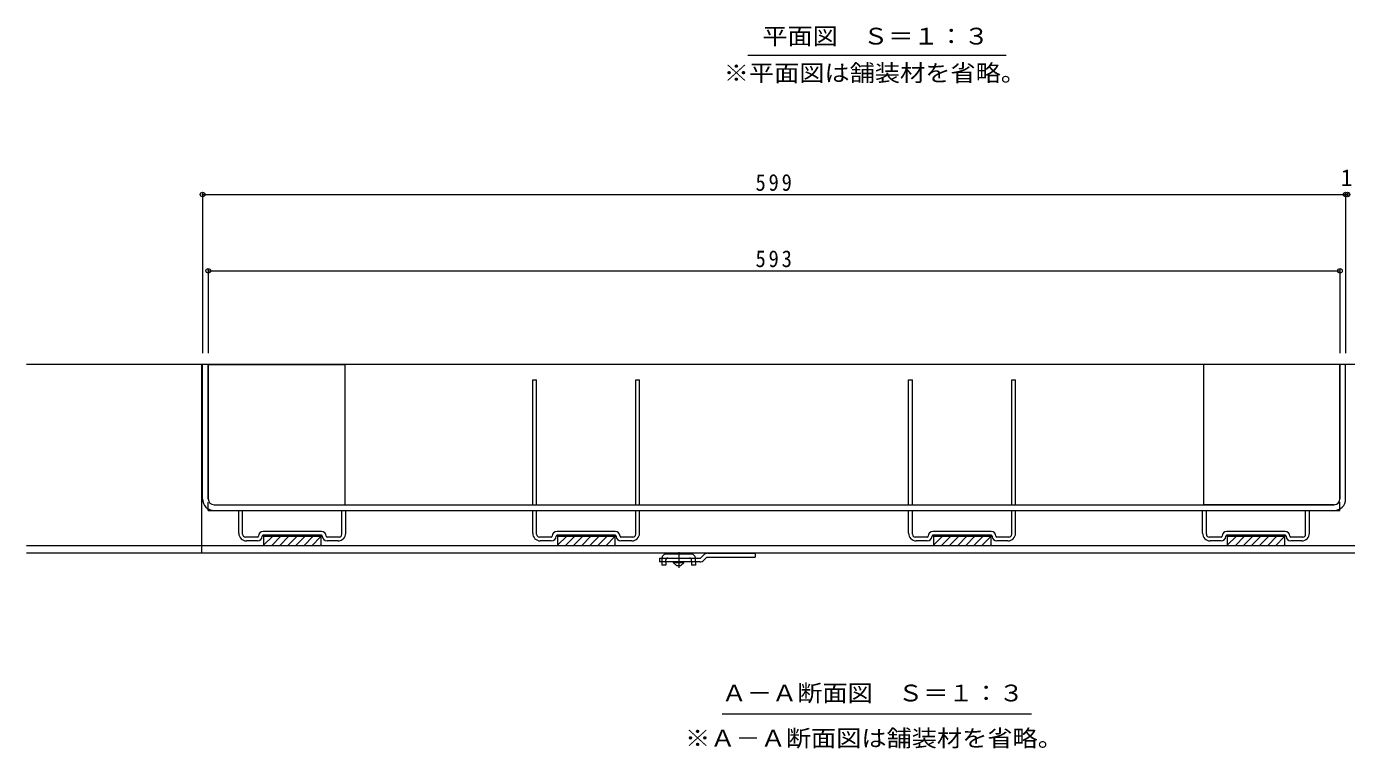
# Model space of a CAD drawing. Units: millimetres at full size, sheet at 1:3. Extents: x -1046 to 1169, y -824 to 816.
# Drawn here: x -1013 to -321, y -603 to -224 of the extents above; entities that cross this region are included whole.
import ezdxf
from ezdxf.enums import TextEntityAlignment as Align

# ---------------------------------------------------------------- set-up
doc = ezdxf.new("R2010")
doc.units = ezdxf.units.MM
doc.header["$LTSCALE"] = 3
doc.header["$PDMODE"] = 32
doc.header["$PDSIZE"] = 2.4
for name, pattern in [('CHAIN1', [8, 5, -1, 1, -1]), ('DASHED1', [1.8, 1.2, -0.6]), ('DASHED2', [3, 2, -1])]:
    doc.linetypes.add(name, pattern=pattern)
for name, color, linetype, lineweight in [('4-1', 2, 'Continuous', 9), ('4-2', 3, 'Continuous', 9), ('4-3', 4, 'Continuous', 9), ('4-4', 7, 'Continuous', 9), ('4-5', 7, 'Continuous', 9), ('4-6', 6, 'Continuous', 9), ('4-9', 4, 'Continuous', 9)]:
    doc.layers.add(name, color=color, linetype=linetype, lineweight=lineweight)
doc.styles.add('ＭＳ ゴシック', font='')
doc.styles.get('ＭＳ ゴシック').set_extended_font_data('MS Gothic')

msp = doc.modelspace()

# ---------------------------------------------------------------- linework, layer by layer
at = {"layer": '4-1'}
for p, q in [((-71.396, -401.411), (-1012.705, -401.411)), ((-920.896, -401.411), (-920.896, -500.412)), ((-71.396, -496.412), (-1012.705, -496.412)), ((-71.396, -500.412), (-1012.705, -500.412))]:
    msp.add_line(p, q, dxfattribs=at)
at = {"layer": '4-2'}
for p, q in [((-920.396, -471.912), (-920.396, -401.412)), ((-321.396, -401.412), (-920.396, -401.412)), ((-917.396, -471.912), (-917.396, -401.412)), ((-324.396, -471.912), (-324.396, -401.412)), ((-321.396, -471.912), (-321.396, -401.412)), ((-917.396, -477.912), (-917.396, -477.108)), ((-914.396, -474.912), (-327.396, -474.912)), ((-324.396, -477.912), (-324.396, -477.108)), ((-917.396, -477.912), (-324.396, -477.912))]:
    msp.add_line(p, q, dxfattribs=at)
at = {"layer": '4-2', "linetype": 'DASHED1'}
for p, q in [((-917.396, -477.108), (-917.396, -471.912)), ((-324.396, -477.108), (-324.396, -471.912))]:
    msp.add_line(p, q, dxfattribs=at)
at = {"layer": '4-2'}
for centre, radius, start, end in [((-914.396, -471.912), 6, 180, 270), ((-914.396, -471.912), 3, 180, 270), ((-327.396, -471.912), 6, 270, 0), ((-327.396, -471.912), 3, 270, 0)]:
    msp.add_arc(centre, radius, start, end, dxfattribs=at)
at = {"layer": '4-3'}
for p, q in [((-747.396, -409.412), (-745.396, -409.412)), ((-747.396, -474.912), (-747.396, -409.412)), ((-745.396, -474.912), (-745.396, -409.412)), ((-693.396, -409.412), (-691.396, -409.412)), ((-693.396, -474.912), (-693.396, -409.412)), ((-691.396, -474.912), (-691.396, -409.412)), ((-550.396, -409.412), (-548.396, -409.412)), ((-550.396, -474.912), (-550.396, -409.412)), ((-548.396, -474.912), (-548.396, -409.412)), ((-496.396, -409.412), (-494.396, -409.412)), ((-496.396, -474.912), (-496.396, -409.412)), ((-494.396, -474.912), (-494.396, -409.412)), ((-901.396, -477.912), (-899.396, -477.912)), ((-901.396, -489.912), (-901.396, -477.912)), ((-899.396, -490.412), (-899.396, -477.912)), ((-847.396, -477.912), (-845.396, -477.912)), ((-847.396, -490.412), (-847.396, -477.912)), ((-845.396, -489.912), (-845.396, -477.912)), ((-747.396, -477.912), (-745.396, -477.912)), ((-747.396, -489.912), (-747.396, -477.912)), ((-745.396, -490.412), (-745.396, -477.912)), ((-693.396, -477.912), (-691.396, -477.912)), ((-693.396, -490.412), (-693.396, -477.912)), ((-691.396, -489.912), (-691.396, -477.912)), ((-550.396, -477.912), (-548.396, -477.912)), ((-550.396, -489.912), (-550.396, -477.912)), ((-548.396, -490.412), (-548.396, -477.912)), ((-496.396, -477.912), (-494.396, -477.912)), ((-496.396, -490.412), (-496.396, -477.912)), ((-494.396, -489.912), (-494.396, -477.912)), ((-396.396, -489.912), (-396.396, -477.912)), ((-396.396, -477.912), (-394.396, -477.912)), ((-394.396, -490.412), (-394.396, -477.912)), ((-342.396, -477.912), (-340.396, -477.912)), ((-342.396, -490.412), (-342.396, -477.912)), ((-340.396, -489.912), (-340.396, -477.912)), ((-858.146, -488.911), (-888.646, -488.911)), ((-858.146, -490.911), (-888.646, -490.911)), ((-888.396, -490.911), (-888.396, -496.411)), ((-888.396, -491.011), (-858.396, -491.011)), ((-888.396, -491.111), (-858.396, -491.111)), ((-858.396, -490.911), (-858.396, -496.411)), ((-704.146, -488.911), (-734.646, -488.911)), ((-704.146, -490.911), (-734.646, -490.911)), ((-734.396, -490.911), (-734.396, -496.411)), ((-734.396, -491.011), (-704.396, -491.011)), ((-734.396, -491.111), (-704.396, -491.111)), ((-704.396, -490.911), (-704.396, -496.411)), ((-507.146, -488.911), (-537.646, -488.911)), ((-507.146, -490.911), (-537.646, -490.911)), ((-537.396, -490.911), (-537.396, -496.411)), ((-537.396, -491.011), (-507.396, -491.011)), ((-537.396, -491.111), (-507.396, -491.111)), ((-507.396, -490.911), (-507.396, -496.411)), ((-353.146, -488.911), (-383.646, -488.911)), ((-353.146, -490.911), (-383.646, -490.911)), ((-383.396, -490.911), (-383.396, -496.411)), ((-383.396, -491.011), (-353.396, -491.011)), ((-383.396, -491.111), (-353.396, -491.111)), ((-353.396, -490.911), (-353.396, -496.411)), ((-891.646, -491.911), (-897.915, -491.911)), ((-891.646, -493.911), (-897.396, -493.911)), ((-888.396, -491.211), (-858.396, -491.211)), ((-888.396, -491.311), (-858.396, -491.311)), ((-883.595, -491.411), (-888.396, -496.212)), ((-887.838, -491.411), (-888.396, -491.97)), ((-888.396, -491.411), (-858.396, -491.411)), ((-858.396, -496.411), (-888.396, -496.411)), ((-879.353, -491.411), (-884.353, -496.411)), ((-875.11, -491.411), (-880.11, -496.411)), ((-870.867, -491.411), (-875.867, -496.411)), ((-866.625, -491.411), (-871.625, -496.411)), ((-862.382, -491.411), (-867.382, -496.411)), ((-858.396, -491.668), (-863.14, -496.411)), ((-858.396, -495.911), (-858.897, -496.411)), ((-848.877, -491.911), (-855.146, -491.911)), ((-849.396, -493.911), (-855.146, -493.911)), ((-737.646, -491.911), (-743.915, -491.911)), ((-737.646, -493.911), (-743.396, -493.911)), ((-734.396, -491.211), (-704.396, -491.211)), ((-734.396, -491.311), (-704.396, -491.311)), ((-729.595, -491.411), (-734.396, -496.212)), ((-733.838, -491.411), (-734.396, -491.97)), ((-734.396, -491.411), (-704.396, -491.411)), ((-704.396, -496.411), (-734.396, -496.411)), ((-725.353, -491.411), (-730.353, -496.411)), ((-721.11, -491.411), (-726.11, -496.411)), ((-716.868, -491.411), (-721.868, -496.411)), ((-712.625, -491.411), (-717.625, -496.411)), ((-708.382, -491.411), (-713.382, -496.411)), ((-704.396, -491.668), (-709.14, -496.411)), ((-704.396, -495.911), (-704.897, -496.411)), ((-694.877, -491.911), (-701.146, -491.911)), ((-695.396, -493.911), (-701.146, -493.911)), ((-540.646, -491.911), (-546.915, -491.911)), ((-540.646, -493.911), (-546.396, -493.911)), ((-537.396, -491.211), (-507.396, -491.211)), ((-537.396, -491.311), (-507.396, -491.311)), ((-532.595, -491.411), (-537.396, -496.212)), ((-536.838, -491.411), (-537.396, -491.97)), ((-537.396, -491.411), (-507.396, -491.411)), ((-507.396, -496.411), (-537.396, -496.411)), ((-528.353, -491.411), (-533.353, -496.411)), ((-524.11, -491.411), (-529.11, -496.411)), ((-519.868, -491.411), (-524.868, -496.411)), ((-515.625, -491.411), (-520.625, -496.411)), ((-511.382, -491.411), (-516.382, -496.411)), ((-507.396, -491.668), (-512.14, -496.411)), ((-507.396, -495.911), (-507.897, -496.411)), ((-497.877, -491.911), (-504.146, -491.911)), ((-498.365, -493.911), (-504.146, -493.911)), ((-386.646, -491.911), (-392.915, -491.911)), ((-386.646, -493.911), (-392.427, -493.911)), ((-383.396, -491.211), (-353.396, -491.211)), ((-383.396, -491.311), (-353.396, -491.311)), ((-378.595, -491.411), (-383.396, -496.212)), ((-382.838, -491.411), (-383.396, -491.97)), ((-383.396, -491.411), (-353.396, -491.411)), ((-353.396, -496.411), (-383.396, -496.411)), ((-374.353, -491.411), (-379.353, -496.411)), ((-370.11, -491.411), (-375.11, -496.411)), ((-365.867, -491.411), (-370.867, -496.411)), ((-361.625, -491.411), (-366.625, -496.411)), ((-357.382, -491.411), (-362.382, -496.411)), ((-353.396, -491.668), (-358.14, -496.411)), ((-353.396, -495.911), (-353.897, -496.411)), ((-343.877, -491.911), (-350.146, -491.911)), ((-344.396, -493.911), (-350.146, -493.911))]:
    msp.add_line(p, q, dxfattribs=at)
for centre, radius, start, end in [((-897.396, -489.912), 4, 180, 270), ((-897.896, -490.412), 1.5, 180, 269.27292), ((-888.646, -491.411), 2.5, 90, 180), ((-888.646, -491.411), 0.5, 90, 180), ((-858.146, -491.411), 2.5, 0, 90), ((-858.146, -491.411), 0.5, 0, 90), ((-849.396, -489.912), 4, 270, 0), ((-848.896, -490.412), 1.5, 270.72708, 0), ((-743.396, -489.912), 4, 180, 270), ((-743.896, -490.412), 1.5, 180, 270), ((-734.646, -491.411), 2.5, 90, 180), ((-734.646, -491.411), 0.5, 90, 180), ((-704.146, -491.411), 2.5, 0, 90), ((-704.146, -491.411), 0.5, 0, 90), ((-695.396, -489.912), 4, 270, 0), ((-694.896, -490.412), 1.5, 270, 0), ((-546.396, -489.912), 4, 180, 270), ((-546.896, -490.412), 1.5, 180, 270), ((-537.646, -491.411), 2.5, 90, 180), ((-537.646, -491.411), 0.5, 90, 180), ((-507.146, -491.411), 2.5, 0, 90), ((-507.146, -491.411), 0.5, 0, 90), ((-498.396, -489.912), 4, 270.44524, 0), ((-497.896, -490.412), 1.5, 270.72708, 0), ((-392.396, -489.912), 4, 180, 269.55476), ((-392.896, -490.412), 1.5, 180, 269.27292), ((-383.646, -491.411), 2.5, 90, 180), ((-383.646, -491.411), 0.5, 90, 180), ((-353.146, -491.411), 2.5, 0, 90), ((-353.146, -491.411), 0.5, 0, 90), ((-344.396, -489.912), 4, 270, 0), ((-343.896, -490.412), 1.5, 270, 0), ((-891.646, -491.411), 0.5, 270, 0), ((-891.646, -491.411), 2.5, 270, 0), ((-855.146, -491.411), 2.5, 180, 270), ((-855.146, -491.411), 0.5, 180, 270), ((-737.646, -491.411), 0.5, 270, 0), ((-737.646, -491.411), 2.5, 270, 0), ((-701.146, -491.411), 2.5, 180, 270), ((-701.146, -491.411), 0.5, 180, 270), ((-540.646, -491.411), 0.5, 270, 0), ((-540.646, -491.411), 2.5, 270, 0), ((-504.146, -491.411), 2.5, 180, 270), ((-504.146, -491.411), 0.5, 180, 270), ((-386.646, -491.411), 2.5, 270, 0), ((-386.646, -491.411), 0.5, 270, 0), ((-350.146, -491.411), 2.5, 180, 270), ((-350.146, -491.411), 0.5, 180, 270)]:
    msp.add_arc(centre, radius, start, end, dxfattribs=at)
at = {"layer": '4-4'}
for p, q in [((-920.396, -311.372), (-920.396, -395.411)), ((-920.396, -312.272), (-321.396, -312.272)), ((-321.396, -311.372), (-321.396, -395.411)), ((-321.396, -312.272), (-320.396, -312.272)), ((-917.396, -351.372), (-917.396, -395.411)), ((-917.396, -352.272), (-324.396, -352.272)), ((-324.396, -351.372), (-324.396, -395.411))]:
    msp.add_line(p, q, dxfattribs=at)
for p in [(-920.396, -312.272), (-321.396, -312.272), (-320.396, -312.272), (-917.396, -352.272), (-324.396, -352.272)]:
    msp.add_point(p, dxfattribs=at)
at = {"layer": '4-5'}
for p, q in [((-634.745, -239.187), (-499.356, -239.187)), ((-648.193, -584.661), (-485.939, -584.661))]:
    msp.add_line(p, q, dxfattribs=at)
at = {"layer": '4-6'}
for p, q in [((-917.396, -401.412), (-917.396, -471.912)), ((-917.396, -401.412), (-845.896, -401.412)), ((-845.896, -401.412), (-845.896, -474.912)), ((-324.396, -401.412), (-395.896, -401.412)), ((-395.896, -401.412), (-395.896, -474.912)), ((-324.396, -401.412), (-324.396, -471.912)), ((-914.396, -474.912), (-845.896, -474.912)), ((-327.396, -474.912), (-395.896, -474.912))]:
    msp.add_line(p, q, dxfattribs=at)
for centre, start, end in [((-914.396, -471.912), 180, 270), ((-327.396, -471.912), 270, 0)]:
    msp.add_arc(centre, 3, start, end, dxfattribs=at)
at = {"layer": '4-9', "color": 3}
for p, q in [((-680.896, -502.912), (-659.396, -502.912)), ((-680.896, -502.912), (-680.896, -504.912)), ((-659.81, -504.912), (-680.896, -504.912)), ((-657.775, -501.29), (-659.396, -502.912)), ((-657.689, -504.033), (-656.068, -502.412)), ((-656.068, -502.412), (-630.896, -502.412)), ((-655.654, -500.412), (-630.896, -500.412)), ((-630.896, -500.412), (-630.896, -502.412))]:
    msp.add_line(p, q, dxfattribs=at)
at = {"layer": '4-9', "linetype": 'DASHED2'}
for p, q in [((-679.646, -502.911), (-679.646, -504.912)), ((-677.646, -504.912), (-677.646, -503.911)), ((-664.146, -504.912), (-664.146, -503.911)), ((-662.146, -504.912), (-662.146, -502.911))]:
    msp.add_line(p, q, dxfattribs=at)
at = {"layer": '4-9'}
for p, q in [((-679.646, -504.912), (-679.646, -506.711)), ((-664.146, -500.911), (-677.646, -500.911)), ((-677.646, -504.912), (-677.646, -506.711)), ((-664.146, -504.912), (-664.146, -506.711)), ((-662.146, -504.912), (-662.146, -506.711)), ((-677.646, -506.711), (-679.646, -506.711)), ((-662.146, -506.711), (-664.146, -506.711))]:
    msp.add_line(p, q, dxfattribs=at)
at = {"layer": '4-9', "color": 2}
for p, q in [((-673.646, -505.411), (-673.646, -504.912)), ((-668.146, -505.411), (-668.146, -504.912)), ((-671.896, -506.911), (-673.646, -505.411)), ((-668.146, -505.411), (-673.646, -505.411)), ((-669.896, -506.911), (-671.896, -506.911)), ((-668.146, -505.411), (-669.896, -506.911))]:
    msp.add_line(p, q, dxfattribs=at)
at = {"layer": '4-9', "linetype": 'CHAIN1'}
msp.add_line((-670.896, -499.815), (-670.896, -508.1), dxfattribs=at)
at = {"layer": '4-9'}
for centre, start, end in [((-677.646, -502.911), 90, 180), ((-664.146, -502.911), 0, 90)]:
    msp.add_arc(centre, 2, start, end, dxfattribs=at)
at = {"layer": '4-9', "linetype": 'DASHED2'}
for centre, start, end in [((-676.646, -503.911), 90, 180), ((-665.146, -503.911), 0, 90)]:
    msp.add_arc(centre, 1, start, end, dxfattribs=at)
at = {"layer": '4-9', "color": 3}
for centre, start, end in [((-659.81, -501.912), 270, 314.99996), ((-655.654, -503.412), 90, 134.99996)]:
    msp.add_arc(centre, 3, start, end, dxfattribs=at)

# ---------------------------------------------------------------- texts
at = {"layer": '4-4', "color": 2, "style": 'ＭＳ ゴシック'}
msp.add_text('1', height=8.798, dxfattribs=at).set_placement((-323.896, -310.472), align=Align.BOTTOM_LEFT)
at = {"layer": '4-4', "color": 2, "char_height": 8.798, "attachment_point": 7, "style": 'ＭＳ ゴシック'}
for s, insert in [('\\T1.27;\\W0.9;599', (-630.646, -310.472)), ('\\T1.27;\\W0.9;593', (-630.646, -350.472))]:
    msp.add_mtext(s, dxfattribs=dict(at, insert=insert))
at = {"layer": '4-5', "color": 2, "style": 'ＭＳ ゴシック', "width": 1.1}
for s, p in [('平面図\u3000Ｓ＝１：３', (-627.074, -236.276)), ('※平面図は舗装材を省略。', (-647.301, -255.583)), ('Ａ－Ａ断面図\u3000Ｓ＝１：３', (-648.4, -580.705)), ('※Ａ－Ａ断面図は舗装材を省略。', (-667.566, -604.384))]:
    msp.add_text(s, height=8.798, dxfattribs=at).set_placement(p, align=Align.BOTTOM_LEFT)

doc.saveas('drawing.dxf')
